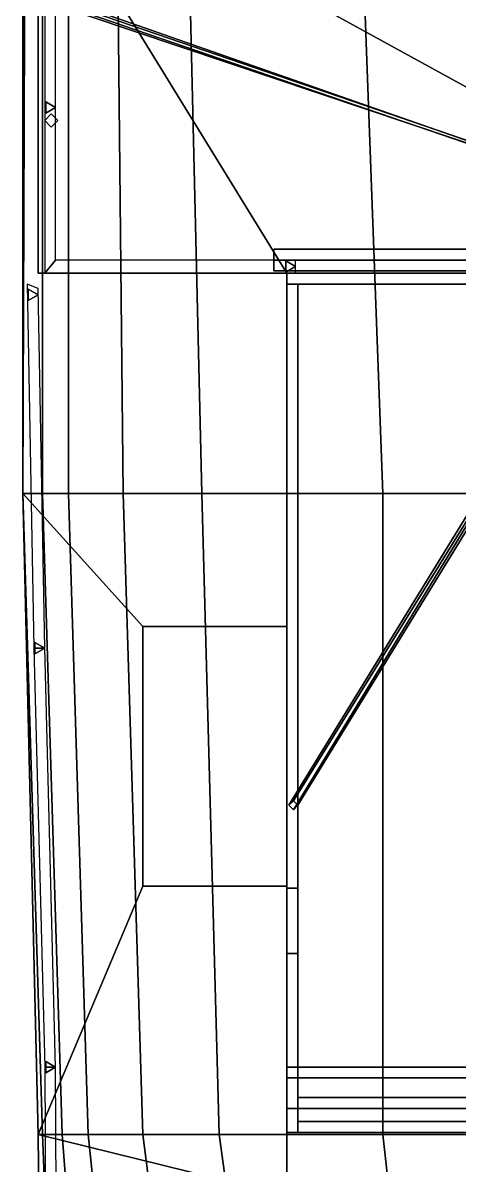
# Model space of a CAD drawing. Header units: millimetres. Extents: x -2.8 to 3, y -17.3 to 32.
# Drawn here: x -2.83 to -0.83, y -4.43 to 0.81 of the extents above; entities that cross this region are included whole.
import ezdxf

# ---------------------------------------------------------------- set-up
doc = ezdxf.new("R2010")
doc.units = ezdxf.units.MM
doc.layers.add('railings', color=6, linetype='Continuous')
doc.layers.add('superstructure', color=3, linetype='Continuous')

msp = doc.modelspace()

# ---------------------------------------------------------------- linework, layer by layer
for points in [[(-2.82, 1.63, 1.18), (-2.74, 1.63, 0.44), (-2.74, -1.35, 0.44), (-2.83, -1.35, 1.18)], [(-2.83, 1.63, 1.73), (-2.82, 1.63, 1.18), (-2.83, -1.35, 1.18), (-2.83, -1.35, 2.04)], [(-1.62, -0.34, 1.9349), (-2.83, 1.63, 1.73), (-2.83, -1.35, 2.04), (-1.62, -1.35, 2.04)], [(0.1, 0.02, 1.8975), (-2.83, 1.63, 1.73), (-1.62, -0.34, 1.9349), (0.1, -0.34, 1.9349)], [(2.83, 1.63, 1.73), (-2.83, 1.63, 1.73), (0.1, 0.02, 1.8975), (1.62, 0.02, 1.8975)], [(-2.74, 1.63, 0.44), (-2.62, 1.63), (-2.62, -1.35), (-2.74, -1.35, 0.44)], [(-2.62, 1.63), (-2.4, 1.63, -0.53), (-2.37, -1.35, -0.53), (-2.62, -1.35)], [(-2.4, 1.63, -0.53), (-2.08, 1.63, -0.86), (-2.01, -1.35, -0.86), (-2.37, -1.35, -0.53)], [(-2.08, 1.63, -0.86), (-1.29, 1.63, -1.19), (-1.18, -1.35, -1.19), (-2.01, -1.35, -0.86)], [(-1.29, 1.63, -1.19), (-0.35, 1.63, -1.39), (-0.35, -1.35, -1.39), (-1.18, -1.35, -1.19)], [(-2.83, -1.35, 2.04), (-2.83, -1.35, 1.18), (-2.74, -4.29, 1.18), (-2.76, -4.29, 2.15)], [(-2.83, -1.35, 1.18), (-2.74, -1.35, 0.44), (-2.65, -4.29, 0.44), (-2.74, -4.29, 1.18)], [(-2.28, -1.96, 2.0628), (-2.83, -1.35, 2.04), (-2.76, -4.29, 2.15), (-2.28, -3.15, 2.1073)], [(-1.62, -1.35, 2.04), (-2.83, -1.35, 2.04), (-2.28, -1.96, 2.0628), (-1.62, -1.96, 2.0628)], [(-2.74, -1.35, 0.44), (-2.62, -1.35), (-2.53, -4.29), (-2.65, -4.29, 0.44)], [(-2.62, -1.35), (-2.37, -1.35, -0.53), (-2.28, -4.29, -0.5), (-2.53, -4.29)], [(-2.37, -1.35, -0.53), (-2.01, -1.35, -0.86), (-1.93, -4.29, -0.81), (-2.28, -4.29, -0.5)], [(-2.01, -1.35, -0.86), (-1.18, -1.35, -1.19), (-1.18, -4.29, -1.13), (-1.93, -4.29, -0.81)], [(-1.18, -1.35, -1.19), (-0.35, -1.35, -1.39), (-0.35, -4.29, -1.34), (-1.18, -4.29, -1.13)], [(-1.62, -3.15, 2.1073), (-2.28, -3.15, 2.1073), (-2.76, -4.29, 2.15), (-1.62, -4.29, 2.15)], [(-2.76, -4.29, 2.15), (-2.74, -4.29, 1.18), (-2.62, -7.26, 1.18), (-2.73, -7.26, 2.19)], [(-1.62, -4.57, 2.1538), (-2.76, -4.29, 2.15), (-2.73, -7.26, 2.19), (-1, -5.61, 2.1678)], [(-1.62, -4.29, 2.15), (-2.76, -4.29, 2.15), (-1.62, -4.57, 2.1538)], [(-2.74, -4.29, 1.18), (-2.65, -4.29, 0.44), (-2.42, -7.26, 0.44), (-2.62, -7.26, 1.18)], [(-2.65, -4.29, 0.44), (-2.53, -4.29), (-2.22, -7.26), (-2.42, -7.26, 0.44)], [(-2.53, -4.29), (-2.28, -4.29, -0.5), (-1.9, -7.26, -0.46), (-2.22, -7.26)], [(-2.28, -4.29, -0.5), (-1.93, -4.29, -0.81), (-1.52, -7.26, -0.78), (-1.9, -7.26, -0.46)], [(-1.93, -4.29, -0.81), (-1.18, -4.29, -1.13), (-0.85, -7.26, -1.13), (-1.52, -7.26, -0.78)], [(-1.18, -4.29, -1.13), (-0.35, -4.29, -1.34), (-0.35, -7.26, -1.31), (-0.85, -7.26, -1.13)]]:
    msp.add_3dface(points)
at = {"layer": 'railings'}
for points in [[(-2.73, -0.34, 3.4), (-2.68, -0.28, 3.4), (-2.68, 3.91, 3.29), (-2.73, 3.93, 3.29)], [(-2.73, -0.34, 2.88), (-2.68, -0.28, 2.88), (-2.68, 3.91, 2.77), (-2.73, 3.93, 2.77)], [(-2.68, 0.42, 2.37), (-2.725, 0.446, 2.37), (-2.725, 0.446, 3.4), (-2.68, 0.42, 3.4)], [(-2.725, 0.446, 2.37), (-2.725, 0.394, 2.37), (-2.725, 0.394, 3.4), (-2.725, 0.446, 3.4)], [(-2.725, 0.394, 2.37), (-2.68, 0.42, 2.37), (-2.68, 0.42, 3.4), (-2.725, 0.394, 3.4)], [(-2.68, -0.28, 3.4), (-2.73, -0.34, 3.4), (-1.58, -0.34, 3.4), (-1.58, -0.28, 3.4)], [(-2.68, -0.28, 2.88), (-2.73, -0.34, 2.88), (-1.58, -0.34, 2.88), (-1.58, -0.28, 2.88)], [(-1.58, -0.31, 2.37), (-1.625, -0.284, 2.37), (-1.625, -0.284, 3.4), (-1.58, -0.31, 3.4)], [(-1.625, -0.284, 2.37), (-1.625, -0.336, 2.37), (-1.625, -0.336, 3.4), (-1.625, -0.284, 3.4)], [(-1.625, -0.336, 2.37), (-1.58, -0.31, 2.37), (-1.58, -0.31, 3.4), (-1.625, -0.336, 3.4)], [(-2.78, -2.06, 3.09), (-2.73, -2.06, 3.09), (-2.76, -0.41, 2.97), (-2.81, -0.39, 2.97)], [(-2.78, -2.06, 2.57), (-2.73, -2.06, 2.57), (-2.76, -0.41, 2.45), (-2.81, -0.39, 2.45)], [(-2.76, -0.44, 1.94), (-2.805, -0.414, 1.94), (-2.805, -0.414, 2.97), (-2.76, -0.44, 2.97)], [(-2.805, -0.414, 1.94), (-2.805, -0.466, 1.94), (-2.805, -0.466, 2.97), (-2.805, -0.414, 2.97)], [(-2.805, -0.466, 1.94), (-2.76, -0.44, 1.94), (-2.76, -0.44, 2.97), (-2.805, -0.466, 2.97)], [(-2.73, -2.06, 2.06), (-2.775, -2.034, 2.06), (-2.775, -2.034, 3.09), (-2.73, -2.06, 3.09)], [(-2.775, -2.034, 2.06), (-2.775, -2.086, 2.06), (-2.775, -2.086, 3.09), (-2.775, -2.034, 3.09)], [(-2.73, -3.98, 3.16), (-2.68, -3.98, 3.16), (-2.73, -2.06, 3.09), (-2.78, -2.06, 3.09)], [(-2.73, -3.98, 2.64), (-2.68, -3.98, 2.64), (-2.73, -2.06, 2.57), (-2.78, -2.06, 2.57)], [(-2.775, -2.086, 2.06), (-2.73, -2.06, 2.06), (-2.73, -2.06, 3.09), (-2.775, -2.086, 3.09)], [(-2.72, -5.96, 3.2), (-2.67, -5.96, 3.2), (-2.68, -3.98, 3.16), (-2.73, -3.98, 3.16)], [(-2.72, -5.96, 2.68), (-2.67, -5.96, 2.68), (-2.68, -3.98, 2.64), (-2.73, -3.98, 2.64)], [(-2.68, -3.98, 2.13), (-2.725, -3.954, 2.13), (-2.725, -3.954, 3.16), (-2.68, -3.98, 3.16)], [(-2.725, -3.954, 2.13), (-2.725, -4.006, 2.13), (-2.725, -4.006, 3.16), (-2.725, -3.954, 3.16)], [(-2.725, -4.006, 2.13), (-2.68, -3.98, 2.13), (-2.68, -3.98, 3.16), (-2.725, -4.006, 3.16)]]:
    msp.add_3dface(points, dxfattribs=at)
at = {"layer": 'superstructure'}
for points in [[(1.62, 0.02, 2.3874), (2.76, 3.93, 2.25), (-2.76, 3.93, 2.25), (0.1, 0.02, 2.3874)], [(-2.76, 3.93, 2.25), (-2.76, 3.93, 2.13), (-2.76, -0.34, 2.3), (-2.76, -0.34, 2.4)], [(0.1, 0.02, 2.3874), (-2.76, 3.93, 2.25), (-2.76, -0.34, 2.4), (0.1, -0.34, 2.4)], [(-2.74, 0.95, 2.35), (-2.76, 0.93, 2.35), (-0.02, -0.01, 9.52), (0, -0.01, 9.54)], [(-2.72, 0.93, 2.35), (-2.74, 0.95, 2.35), (0, -0.01, 9.54), (0.02, -0.01, 9.52)], [(-2.76, 0.93, 2.35), (-2.74, 0.91, 2.35), (0, -0.01, 9.5), (-0.02, -0.01, 9.52)], [(-2.74, 0.91, 2.35), (-2.72, 0.93, 2.35), (0.02, -0.01, 9.52), (0, -0.01, 9.5)], [(-2.7, 0.39, 1.85), (-2.73, 0.36, 1.86), (-2.73, 0.36, 2.28), (-2.7, 0.39, 2.28)], [(-2.67, 0.36, 1.86), (-2.7, 0.39, 1.85), (-2.7, 0.39, 2.28), (-2.67, 0.36, 2.28)], [(-2.73, 0.36, 1.86), (-2.7, 0.33, 1.86), (-2.7, 0.33, 2.28), (-2.73, 0.36, 2.28)], [(-2.7, 0.33, 1.86), (-2.67, 0.36, 1.86), (-2.67, 0.36, 2.28), (-2.7, 0.33, 2.28)], [(-1.61, -2.78, 5.63), (-1.59, -2.8, 5.63), (0, -0.19, 9.54), (-0.02, -0.19, 9.52)], [(-1.59, -2.76, 5.63), (-1.61, -2.78, 5.63), (-0.02, -0.19, 9.52), (0, -0.19, 9.5)], [(-1.59, -2.8, 5.63), (-1.57, -2.78, 5.63), (0.02, -0.19, 9.52), (0, -0.19, 9.54)], [(-1.57, -2.78, 5.63), (-1.59, -2.76, 5.63), (0, -0.19, 9.5), (0.02, -0.19, 9.52)], [(1.68, -0.28, 9.48), (1.68, -0.23, 9.43), (-1.68, -0.23, 9.43), (-1.68, -0.28, 9.48)], [(1.68, -0.23, 9.43), (1.68, -0.28, 9.38), (-1.68, -0.28, 9.38), (-1.68, -0.23, 9.43)], [(-1.68, -0.28, 9.48), (-1.68, -0.23, 9.43), (-1.68, -0.28, 9.38), (-1.68, -0.33, 9.43)], [(1.68, -0.33, 9.43), (1.68, -0.28, 9.48), (-1.68, -0.28, 9.48), (-1.68, -0.33, 9.43)], [(1.68, -0.28, 9.38), (1.68, -0.33, 9.43), (-1.68, -0.33, 9.43), (-1.68, -0.28, 9.38)], [(-2.76, -0.34, 2.4), (-2.76, -0.34, 2.3), (0.1, -0.34, 2.3), (0.1, -0.34, 2.4)], [(-1.62, -1.96, 2.68), (-1.62, -3.15, 2.68), (-1.62, -4.17, 4.54), (-1.62, -0.34, 4.42)], [(0.1, -0.34, 5.57), (0.1, -0.34, 1.9349), (-1.62, -0.34, 1.9349), (-1.62, -0.34, 5.57)], [(-1.62, -0.34, 5.57), (-1.62, -0.34, 4.42), (-1.62, -0.39, 4.4216), (-1.62, -0.39, 5.57)], [(-1.62, -0.39, 5.57), (0.15, -0.39, 5.57), (0.1, -0.34, 5.57), (-1.62, -0.34, 5.57)], [(-1.62, -0.34, 4.42), (-1.62, -0.34, 1.9349), (-1.62, -1.35, 2.04), (-1.62, -1.96, 2.68)], [(-1.62, -0.39, 4.4216), (-1.62, -4.17, 4.54), (-1.62, -3.16, 5.65), (-1.62, -0.39, 5.57)], [(-1.62, -0.39, 5.57), (-1.62, -3.16, 5.65), (-1.57, -3.16, 5.65), (-1.57, -0.39, 5.57)], [(-1.57, -0.39, 4.42), (-1.57, -4.12, 4.54), (1.57, -4.12, 4.54), (0.15, -0.39, 4.42)], [(-1.57, -3.16, 5.65), (-1.57, -4.17, 4.54), (-1.57, -0.39, 4.42), (-1.57, -0.39, 5.57)], [(-1.57, -0.39, 4.42), (0.15, -0.39, 4.42), (0.15, -0.39, 5.57), (-1.57, -0.39, 5.57)], [(-1.62, -1.96, 2.68), (-1.62, -1.35, 2.04), (-1.62, -1.96, 2.0628), (-1.62, -1.96, 2.68)], [(-2.28, -1.96, 2.0628), (-2.28, -3.15, 2.1073), (-2.28, -3.15, 2.51), (-2.28, -1.96, 2.51)], [(-2.28, -1.96, 2.51), (-2.28, -3.15, 2.51), (-1.62, -3.15, 2.68), (-1.62, -1.96, 2.68)], [(-1.62, -1.96, 2.68), (-1.62, -1.96, 2.0628), (-2.28, -1.96, 2.0628), (-2.28, -1.96, 2.51)], [(-2.28, -3.15, 2.51), (-2.28, -3.15, 2.1073), (-1.62, -3.15, 2.1073), (-1.62, -3.15, 2.68)], [(-1.62, -3.15, 2.68), (-1.62, -3.15, 2.1073), (-1.62, -4.29, 2.15), (-1.62, -4.17, 4.54)], [(-1.62, -3.16, 5.65), (-1.62, -4.17, 4.54), (-1.62, -4.03, 5.67), (-1.62, -3.46, 5.91)], [(-1.57, -3.46, 5.91), (-1.57, -3.16, 5.65), (-1.62, -3.16, 5.65), (-1.62, -3.46, 5.91)], [(-1.57, -4.03, 5.67), (-1.57, -4.17, 4.54), (-1.57, -3.16, 5.65), (-1.57, -3.46, 5.91)], [(-1.62, -3.46, 5.91), (-1.62, -4.03, 5.67), (-1.62, -4.28, 6.1), (-1.62, -3.98, 6.1)], [(-1.57, -3.98, 6.1), (-1.57, -3.46, 5.91), (-1.62, -3.46, 5.91), (-1.62, -3.98, 6.1)], [(-1.57, -4.28, 6.1), (-1.57, -4.03, 5.67), (-1.57, -3.46, 5.91), (-1.57, -3.98, 6.1)], [(-1.62, -3.98, 6.1), (-1.62, -4.28, 6.1), (-1.57, -4.28, 6.1), (-1.57, -3.98, 6.1)], [(1.57, -3.98, 5.67), (1.57, -4.12, 4.54), (-1.57, -4.12, 4.54), (-1.57, -3.98, 5.67)], [(1.57, -4.23, 6.1), (1.57, -3.98, 5.67), (-1.57, -3.98, 5.67), (-1.57, -4.23, 6.1)], [(-1.62, -4.03, 5.67), (-1.62, -4.17, 4.54), (-1.57, -4.17, 4.54), (-1.57, -4.03, 5.67)], [(-1.62, -4.28, 6.1), (-1.62, -4.03, 5.67), (-1.57, -4.03, 5.67), (-1.57, -4.28, 6.1)], [(-1.57, -4.17, 4.54), (1.57, -4.17, 4.54), (1.57, -4.03, 5.67), (-1.57, -4.03, 5.67)], [(-1.57, -4.03, 5.67), (1.57, -4.03, 5.67), (1.57, -4.28, 6.1), (-1.57, -4.28, 6.1)], [(-1.62, -4.29, 2.15), (-1.62, -4.57, 2.1538), (-1.62, -4.57, 3.62), (-1.62, -4.17, 4.54)], [(-1.62, -4.17, 4.54), (-1.62, -4.57, 3.62), (1.62, -4.57, 3.62), (1.62, -4.17, 4.54)], [(-1.57, -4.28, 6.1), (1.57, -4.28, 6.1), (1.57, -4.23, 6.1), (-1.57, -4.23, 6.1)]]:
    msp.add_3dface(points, dxfattribs=at)

doc.saveas('drawing.dxf')
